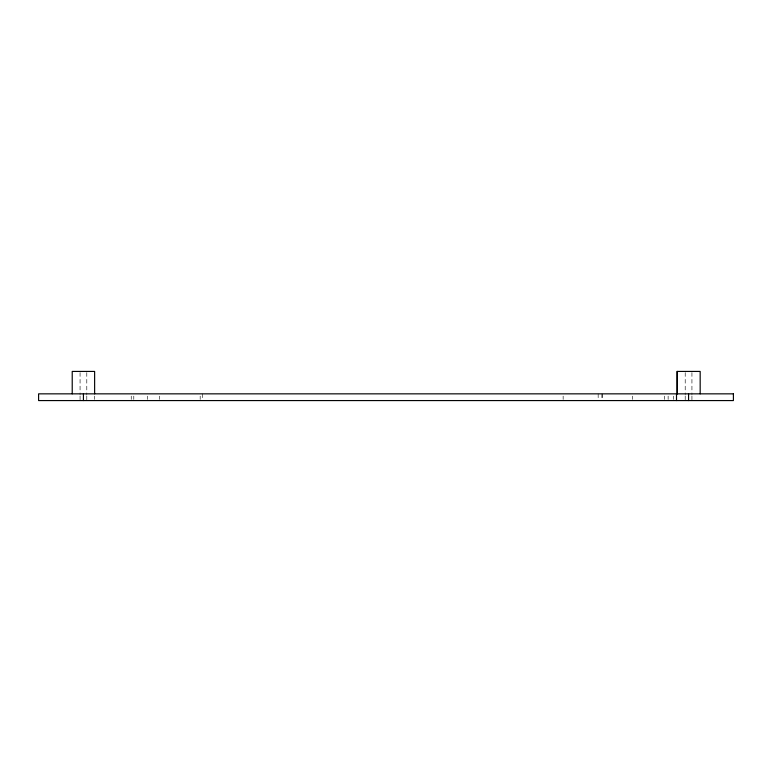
<?xml version="1.0" encoding="UTF-8"?>
<svg xmlns="http://www.w3.org/2000/svg" width="772" height="772" viewBox="0 0 772 772"><rect width="100%" height="100%" fill="white"/><g stroke="black" fill="none" stroke-linecap="round" stroke-linejoin="round"><path stroke-width="0.58" stroke-dasharray="3.86 2.9" d="M691.934 372.596L691.934 394.743M691.934 395.911L691.934 400.572M685.208 372.596L685.208 394.743M685.208 395.911L685.208 400.572M673.483 396.084L673.483 399.452M668.127 396.084L668.127 399.452M664.682 396.084L664.682 399.452M632.538 396.084L632.538 399.452M602.546 393.845L602.546 399.452M601.89 393.845L601.89 399.452M598.165 393.845L598.165 399.452M563.145 396.084L563.145 399.452M202.708 393.845L202.708 399.452M200.18 396.084L200.18 399.452M159.341 396.084L159.341 399.452M147.355 396.084L147.355 399.452M133.788 396.084L133.788 399.452M131.24 396.084L131.24 399.452M94.628 396.084L94.628 399.452M86.792 372.596L86.792 394.743M86.792 395.911L86.792 400.572M80.066 372.596L80.066 394.743M80.066 395.911L80.066 400.572"/><path stroke-width="1.16" d="M700.175 393.845L700.175 371.428L676.976 371.428L676.976 393.845M688.576 393.845L688.576 400.572M677.372 371.428L677.372 393.845M676.504 393.845L676.504 400.572M94.628 393.845L94.628 371.428L72.221 371.428L72.221 393.845M83.424 393.845L83.424 400.572M733.4 393.845L38.6 393.845L38.6 400.572L733.4 400.572L733.4 393.845"/></g></svg>
